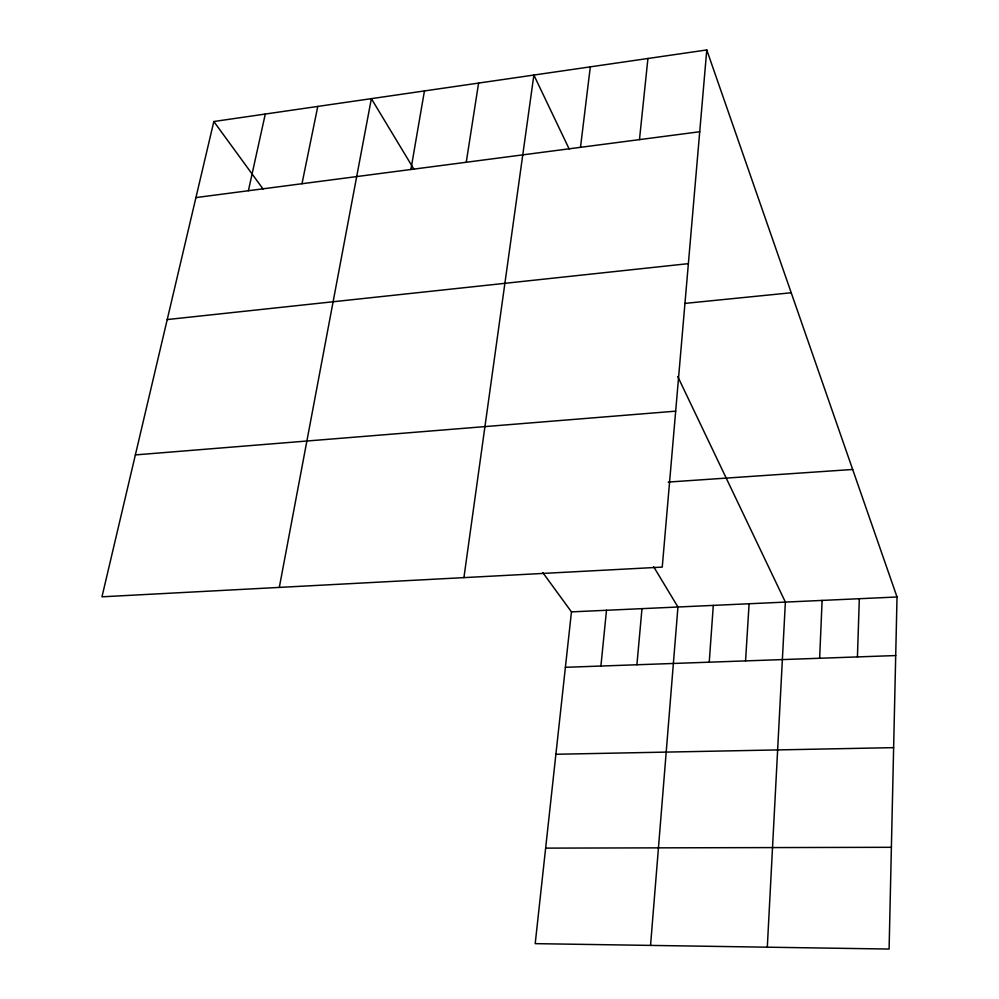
<?xml version="1.0" encoding="UTF-8"?>
<svg xmlns="http://www.w3.org/2000/svg" width="999" height="999" viewBox="0 0 999 999"><rect width="100%" height="100%" fill="white"/><g stroke="black" fill="none" stroke-linecap="round" stroke-linejoin="round"><path stroke-width="1.5" d="M706.768 49.95L662.25 567.107L101.973 596.815L213.836 121.516L706.768 49.95L897.027 596.99L889.098 949.05L535.202 943.643L571.453 611.875L542.819 572.627M857.429 656.917L859.327 598.713M819.642 658.254L822.115 600.411M767.307 947.189L785.376 602.097L677.747 376.536M745.566 660.888L749.1 603.758M709.24 662.187L713.298 605.394M650.549 945.404L677.946 607.005L653.658 566.733M636.912 664.76L641.982 608.653M600.911 666.033L606.493 610.264M639.472 139.61L647.926 58.491M580.494 147.328L590.309 66.858M463.923 577.622L533.878 75.05L569.13 148.938M466.246 162.263L478.596 83.079M410.901 169.493L424.438 90.934M279.308 587.412L371.366 98.651L413.961 169.268M301.985 183.729L317.782 106.431M248.401 190.734L265.284 114.048M195.929 197.59L699.725 131.743M167.22 319.555L688.373 263.649M684.989 303.396L791.22 292.757M135.365 454.907L675.674 411.163M668.219 482.067L852.684 469.468M571.453 611.875L897.027 596.99M565.397 667.307L895.716 655.556M555.894 754.27L893.63 747.639M545.641 848.126L891.383 847.302M213.836 121.516L263.049 188.998"/></g></svg>
